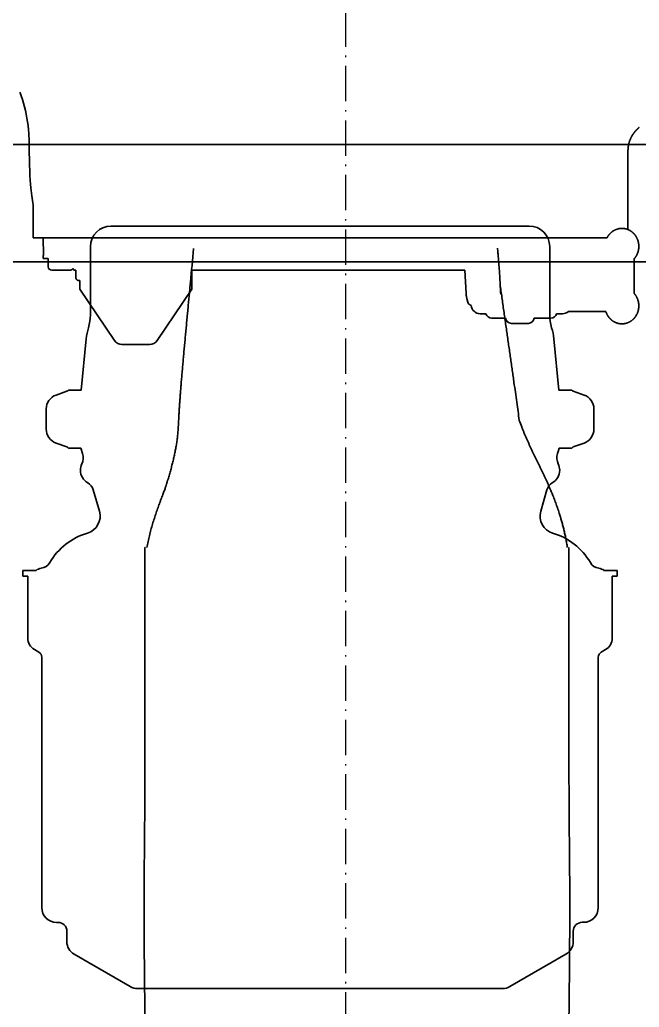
# Model space of a CAD drawing. Header units: millimetres. Extents: x 120 to 10915, y 515 to 8014.
# Drawn here: x 8139.2 to 8349.6, y 2767.9 to 3103.2 of the extents above; entities that cross this region are included whole.
import ezdxf

# ---------------------------------------------------------------- set-up
doc = ezdxf.new("R2010")
doc.units = ezdxf.units.MM
doc.linetypes.add('DASHDOT', pattern=[18.5, 12, -3, 0.5, -3])
doc.layers.get('0').update_dxf_attribs({"lineweight": 13})
doc.layers.add('205_Chassis_top_view', color=7, linetype='Continuous', lineweight=13)

# ---------------------------------------------------------------- blocks, each defined once
blk = doc.blocks.new('2854281_1')
at = {"layer": '205_Chassis_top_view', "color": 2, "linetype": 'DASHDOT', "lineweight": 25}
blk.add_line((8250, -1333), (8250, 1333), dxfattribs=at)
at = {"layer": '205_Chassis_top_view', "color": 3, "lineweight": 35}
blk.add_line((7749.544992, 890.820839), (8750.455008, 890.820839), dxfattribs=at)
blk.add_lwpolyline([(8637.292969, 851), (7862.707031, 851)], dxfattribs=at)
blk = doc.blocks.new('2906645_1')
at = {"layer": '205_Chassis_top_view', "color": 3, "lineweight": 35}
for p, q in [((8170.213044, 863.1477), (8173.374106, 863.147717)), ((8172.775019, 863.147727), (8170.329741, 863.147703)), ((8176.894621, 863.14776), (8172.775019, 863.147727)), ((8176.894621, 863.14776), (8172.775019, 863.147727)), ((8180.730125, 863.147781), (8173.374106, 863.147724)), ((8230.120399, 863.148177), (8176.894621, 863.14776)), ((8230.120399, 863.148177), (8176.894621, 863.14776)), ((8188.374106, 863.14784), (8180.730125, 863.147781)), ((8188.374125, 863.14783), (8214.217984, 863.148028)), ((8214.212984, 863.14804), (8230.713958, 863.148168)), ((8250.822104, 863.148376), (8230.120409, 863.148216)), ((8250.822104, 863.148376), (8230.120409, 863.148216)), ((8304.598398, 863.148747), (8250.822107, 863.148337)), ((8304.598398, 863.148747), (8250.822107, 863.148337)), ((8250.82484, 863.148323), (8268.208009, 863.148457)), ((8268.208009, 863.148457), (8268.212984, 863.148457)), ((8274.680892, 863.148495), (8294.051882, 863.148647)), ((8301.407882, 863.148714), (8294.051863, 863.148657)), ((8309.051863, 863.148773), (8301.407882, 863.148714)), ((8308.874941, 863.148779), (8304.598398, 863.148747)), ((8308.874941, 863.148779), (8304.598398, 863.148747)), ((8305.531338, 863.148642), (8305.540266, 863.148562)), ((8305.531338, 863.148642), (8305.540266, 863.148562)), ((8312.213028, 863.148797), (8308.874941, 863.148779)), ((8312.211937, 863.148797), (8308.874941, 863.148779)), ((8309.051863, 863.148765), (8309.65095, 863.14877)), ((8309.65094, 863.148809), (8309.685604, 863.148717)), ((8309.65094, 863.148809), (8309.685604, 863.148717)), ((8163.213217, 833.009952), (8163.213038, 856.147646)), ((8319.213217, 833.011157), (8319.213038, 856.148851)), ((8161.807387, 824.861088), (8160.09253, 807.467957)), ((8320.619173, 824.862314), (8322.334309, 807.469103)), ((8155.247453, 807.088658), (8151.544632, 805.777388)), ((8160.09253, 807.467957), (8155.739632, 807.467941)), ((8326.687207, 807.469258), (8322.334288, 807.469302)), ((8327.179384, 807.089984), (8330.882477, 805.778683)), ((8148.213517, 794.190991), (8148.213464, 801.06407)), ((8334.213517, 794.192427), (8334.213464, 801.065506)), ((8155.247599, 788.166512), (8151.544758, 789.477724)), ((8327.17953, 788.16784), (8330.882603, 789.479199)), ((8160.02091, 787.787294), (8155.739785, 787.787236)), ((8160.57324, 785.895996), (8160.02091, 787.787294)), ((8321.853922, 785.897241), (8322.264034, 787.301637)), ((8326.687331, 787.788559), (8322.418923, 787.788429)), ((8162.330247, 775.91574), (8162.344751, 775.915756)), ((8166.282027, 766.347878), (8164.172465, 773.571472)), ((8316.145436, 766.349035), (8318.254886, 773.572662)), ((8316.130683, 766.348983), (8316.145468, 766.348993)), ((8316.13074, 766.348983), (8316.145468, 766.348993)), ((8140.247006, 746.247477), (8140.836371, 746.247481)), ((8140.247006, 746.247477), (8140.363195, 746.247478)), ((8140.247021, 744.24748), (8140.247006, 746.247477)), ((8140.363195, 746.24747), (8140.900546, 746.247474)), ((8140.363195, 746.24747), (8140.900546, 746.247474)), ((8142.451018, 746.247486), (8140.463887, 746.247471)), ((8141.549438, 746.247485), (8140.836371, 746.24748)), ((8140.900546, 746.247483), (8140.930034, 746.247483)), ((8140.930034, 746.247483), (8141.901255, 746.24749)), ((8141.126093, 746.247467), (8141.628304, 746.247471)), ((8141.28702, 746.247477), (8141.91306, 746.247482)), ((8141.549438, 746.247485), (8141.785185, 746.247487)), ((8141.628304, 746.247471), (8142.289581, 746.247477)), ((8141.901255, 746.247493), (8144.218348, 746.247511)), ((8142.289581, 746.247477), (8142.490465, 746.247479)), ((8142.96257, 746.247477), (8144.77094, 746.247491)), ((8144.131869, 746.247512), (8144.367411, 746.247513)), ((8144.131869, 746.247512), (8144.218242, 746.247512)), ((8144.218242, 746.247512), (8144.253705, 746.247513)), ((8144.218242, 746.247512), (8144.253705, 746.247513)), ((8337.656713, 746.249006), (8339.465204, 746.24902)), ((8338.174069, 746.248997), (8337.656738, 746.248993)), ((8337.656759, 746.248982), (8340.526519, 746.249004)), ((8337.656763, 746.248982), (8338.060363, 746.248985)), ((8338.060363, 746.248984), (8338.295905, 746.248986)), ((8338.174069, 746.248985), (8338.209532, 746.248985)), ((8339.465204, 746.249017), (8340.481109, 746.249025)), ((8339.465204, 746.249017), (8340.481109, 746.249025)), ((8339.937309, 746.249018), (8340.138193, 746.24902)), ((8341.963887, 746.249027), (8339.976756, 746.249011)), ((8340.79947, 746.249026), (8340.138193, 746.24902)), ((8340.481109, 746.249025), (8340.514713, 746.249025)), ((8340.481109, 746.249025), (8340.514713, 746.249025)), ((8341.140754, 746.24902), (8340.514713, 746.249015)), ((8341.140754, 746.24902), (8340.514713, 746.249015)), ((8340.642589, 746.24901), (8340.878336, 746.249012)), ((8340.79947, 746.249027), (8341.301681, 746.24903)), ((8340.878336, 746.249012), (8341.591403, 746.249017)), ((8341.140754, 746.249029), (8341.301681, 746.24903)), ((8341.963887, 746.249027), (8341.301896, 746.249021)), ((8342.064579, 746.249027), (8341.527228, 746.249023)), ((8341.591403, 746.249016), (8342.180768, 746.249021)), ((8341.591403, 746.249016), (8342.180768, 746.249021)), ((8342.180784, 744.249038), (8342.180768, 746.249021)), ((8141.963902, 744.247494), (8140.247021, 744.24748)), ((8141.964065, 723.247482), (8141.963902, 744.247494)), ((8340.463902, 744.249025), (8342.180784, 744.249038)), ((8340.464065, 723.249015), (8340.463902, 744.249025)), ((8145.713899, 718.484489), (8144.213889, 719.350504)), ((8336.714304, 718.485963), (8338.2143, 719.352002)), ((8146.714771, 631.747519), (8146.714115, 716.752328)), ((8335.714771, 631.748978), (8335.714115, 716.753788)), ((8152.21514, 626.747533), (8151.714577, 626.747529)), ((8152.223006, 626.747562), (8152.215155, 626.747561)), ((8155.21486, 620.21724), (8155.214833, 623.747585)), ((8327.21486, 620.218568), (8327.214833, 623.748913)), ((8330.214477, 626.748908), (8330.715041, 626.748912)), ((8176.714842, 604.917703), (8157.714717, 615.887234)), ((8305.715115, 604.918699), (8324.71507, 615.888524)), ((8240.024745, 604.248259), (8179.214816, 604.247767)), ((8240.024745, 604.248259), (8179.214829, 604.247767)), ((8240.466284, 604.248259), (8234.3511, 604.248212)), ((8240.849966, 604.248253), (8240.02326, 604.248246)), ((8240.024745, 604.248259), (8303.21514, 604.248724)), ((8240.024745, 604.248259), (8303.215147, 604.248724)), ((8246.3511, 604.248305), (8240.235915, 604.248257))]:
    blk.add_line(p, q, dxfattribs=at)
for centre, radius, start, end in [((8170.213114, 856.147614), 7.000096, 90.000828, 179.999739), ((8312.212963, 856.148711), 7.000096, 0.001146, 90.000057), ((8148.214187, 833.009863), 14.999058, 343.042269, 0.000342), ((8334.212247, 833.011299), 14.999058, 180.000543, 196.958616), ((8181.215097, 822.947439), 19.50182, 163.043371, 174.368917), ((8301.211491, 822.948365), 19.50182, 5.631968, 16.957513), ((8153.213305, 801.064138), 4.999904, 109.496658, 180.00078), ((8154.913559, 808.030913), 0.999667, 289.498187, 325.725396), ((8327.51327, 808.032246), 0.999667, 214.275702, 250.502698), ((8329.213632, 801.065497), 4.999904, 0.000111, 70.501148), ((8153.213358, 794.191), 4.999904, 180.000105, 250.504226), ((8329.213685, 794.192359), 4.999904, 289.499736, 0.000773), ((8154.913725, 787.224257), 0.99966, 34.2754, 70.502979), ((8327.513425, 787.225589), 0.99966, 109.497903, 145.725271), ((8155.363468, 785.89866), 5.000018, 16.280316, 22.191595), ((8155.773934, 784.494366), 4.999675, 334.86921, 16.28033), ((8326.653182, 784.495686), 4.999679, 163.720569, 205.131653), ((8327.063625, 785.899986), 5.000022, 157.806594, 163.720582), ((8164.827305, 780.247622), 5.00023, 154.870343, 180.000021), ((8317.599868, 780.248802), 5.000233, 0.000863, 25.130522), ((8164.826905, 780.247593), 4.999821, 179.999683, 240.043054), ((8317.600271, 780.248771), 4.999822, 299.957855, 0.001212), ((8160.333357, 772.451184), 3.998948, 16.268395, 60.038772), ((8322.093925, 772.452452), 3.998922, 119.962044, 163.732644), ((8160.522331, 764.665998), 6.000158, 286.377402, 16.278092), ((8321.905093, 764.667244), 6.000159, 163.722747, 253.623603), ((8168.416665, 737.801804), 21.999989, 106.375541, 149.730331), ((8314.011166, 737.802942), 21.999976, 30.270518, 73.625276), ((8145.962083, 750.906583), 3.998916, 278.095263, 329.7391), ((8336.465541, 750.908056), 3.99892, 210.261861, 261.905693), ((8147.088377, 742.988305), 3.999101, 98.098054, 125.414634), ((8335.339337, 742.989709), 3.999156, 54.586982, 81.90206), ((8146.463926, 723.247456), 4.49984, 179.999663, 239.998463), ((8335.964202, 723.248919), 4.49984, 300.002425, 0.001222), ((8144.714164, 716.752591), 1.999823, 359.992463, 60.001283), ((8337.714064, 716.754082), 1.999823, 119.999595, 180.008422), ((8151.714839, 631.747619), 5.000069, 180.001153, 269.997005), ((8330.714701, 631.749002), 5.000069, 270.003883, 359.999733), ((8152.215165, 623.748113), 2.999449, 359.989909, 90.000464), ((8330.214499, 623.749487), 2.999449, 90.000422, 180.010976), ((8160.214702, 620.21721), 4.999823, 179.999663, 239.999149), ((8322.215017, 620.218461), 4.999823, 300.001739, 0.001222), ((8179.214939, 609.247684), 4.999917, 239.998283, 269.998739), ((8303.214947, 609.248641), 4.999916, 270.002146, 300.002606)]:
    blk.add_arc(centre, radius, start, end, dxfattribs=at)
blk = doc.blocks.new('2906661')
at = {"layer": '205_Chassis_top_view', "color": 3, "lineweight": 35}
for p, q in [((8142.08, 896.87), (8142.04, 897.24)), ((8345.8, 888.81), (8345.8, 888.37)), ((8345.8, 861.94), (8345.8, 888.37)), ((8143.34, 873.45), (8143.11, 875.18)), ((8143.34, 873.45), (8143.67, 870.99)), ((8143.67, 870.99), (8143.76, 870.3)), ((8143.79, 867.74), (8143.79, 869.85)), ((8143.79, 859.15), (8143.79, 867.74)), ((8143.79, 859.15), (8338.69, 859.15)), ((8147.25, 853.35), (8147.15, 859.15)), ((8336.31, 859.15), (8336.13, 859.15)), ((8147.45, 853.15), (8147.21, 853.15)), ((8148.22, 852.15), (8147.21, 852.15)), ((8147.25, 853.35), (8147.33, 853.35)), ((8147.45, 853.15), (8147.33, 853.35)), ((8148.22, 852.15), (8148.9, 852.15)), ((8148.9, 849.35), (8148.9, 852.15)), ((8347.88, 852.02), (8347.88, 846.15)), ((8157.63, 848.15), (8157.23, 848.73)), ((8154.82, 848.15), (8150.1, 848.15)), ((8154.85, 848.15), (8154.82, 848.15)), ((8156.2, 848.15), (8154.85, 848.15)), ((8157.63, 848.15), (8158.29, 848.15)), ((8158.29, 845.65), (8158.29, 848.15)), ((8290.4, 848.15), (8197.65, 848.15)), ((8197.65, 841.71), (8197.65, 848.15)), ((8219.97, 848.15), (8220.1, 848.15)), ((8290.82, 840.24), (8290.4, 848.15)), ((8347.88, 840.28), (8347.88, 846.15)), ((8159.26, 844.65), (8159.65, 844.65)), ((8159.65, 841.71), (8159.65, 844.65)), ((8171.41, 824.27), (8159.65, 841.71)), ((8185.88, 824.27), (8197.65, 841.71)), ((8291.41, 837.26), (8291.2, 838.05)), ((8297.56, 833.4), (8295.55, 833.4)), ((8299.49, 831.9), (8299.64, 831.9)), ((8302.57, 831.9), (8299.64, 831.9)), ((8304.22, 831.9), (8302.57, 831.9)), ((8319.62, 831.9), (8313.96, 831.9)), ((8323.57, 833.4), (8321.56, 833.4)), ((8325.55, 834.15), (8327.11, 834.15)), ((8327.11, 834.15), (8329.49, 834.15)), ((8329.49, 834.15), (8338.28, 834.15)), ((8306.21, 830.1), (8306.49, 830.1)), ((8307.43, 830.1), (8306.49, 830.1)), ((8310.9, 830.1), (8307.43, 830.1)), ((8311.97, 830.1), (8310.9, 830.1)), ((8173.89, 822.95), (8181.3, 822.95)), ((8183.4, 822.95), (8181.3, 822.95))]:
    blk.add_line(p, q, dxfattribs=at)
for centre, radius, start, end in [((8101.3, 893.94), 40.67, 19.2797, 21.1864), ((8094.65, 891.59), 47.72, 6.7976, 19.3052), ((8091.65, 891.09), 50.76, 0.6278, 6.5335), ((8780.49, 898.64), 638.13, 180.62808, 180.96032), ((8140.37, 869.85), 3.42, 0.0024, 7.6176), ((8149.15, 852.65), 2, 165.5229, 180.0004), ((8149.15, 852.65), 2, 180.0004, 194.478), ((8150.1, 849.35), 1.2, 180.0004, 270.0004), ((8156.2, 849.35), 1.2, 270.0004, 328.879), ((8292.86, 837.65), 1.5, 195.0004, 215.2808), ((8292.86, 837.65), 1.5, 195.0459, 215.2658), ((8292.86, 837.65), 1.5, 215.2716, 258.2892), ((8295.55, 836.4), 3, 184.1824, 270.0004), ((8299.49, 833.9), 2, 194.478, 270.0004), ((8306.21, 832.1), 2, 185.7396, 270.0004), ((8311.97, 832.1), 2, 270.0004, 354.2613), ((8319.62, 833.9), 2, 270.0004, 345.5229), ((8323.57, 836.4), 3, 270.0004, 311.4105), ((8173.89, 825.95), 3, 214.0004, 270.0004), ((8183.4, 825.95), 3, 270.0004, 326.0004)]:
    blk.add_arc(centre, radius, start, end, dxfattribs=at)
blk.add_ellipse((8143.56, 893.55), major_axis=(0, -20), ratio=0.057577, start_param=4.996183, end_param=5.876698, dxfattribs=at)
for points, degree, knots in [([(8349.63, 896.66), (8349.55, 896.6), (8349.48, 896.53), (8349.4, 896.46), (8349.24, 896.32), (8349.06, 896.16), (8348.97, 896.07), (8348.78, 895.88), (8348.57, 895.66), (8348.46, 895.54), (8348.23, 895.28), (8348, 895), (8347.89, 894.86), (8347.66, 894.55), (8347.44, 894.22), (8347.33, 894.05), (8347.12, 893.71), (8346.93, 893.35), (8346.84, 893.17), (8346.57, 892.62), (8346.35, 892.04), (8346.22, 891.65), (8346.01, 890.86), (8345.87, 890.05), (8345.83, 889.63), (8345.8, 889.22), (8345.8, 888.81)], 5, [0, 0, 0, 0, 0, 0, 1.403715, 1.403715, 1.403715, 2.865228, 2.865228, 2.865228, 4.375071, 4.375071, 4.375071, 5.983263, 5.983263, 5.983263, 7.640936, 7.640936, 7.640936, 9.314475, 9.314475, 9.314475, 12.6697, 12.6697, 12.6697, 16.109883, 16.109883, 16.109883, 16.109883, 16.109883, 16.109883]), ([(8343.74, 862.35), (8343.7, 862.35), (8343.63, 862.35), (8343.53, 862.35), (8343.42, 862.34), (8343.32, 862.33), (8343.21, 862.32), (8343.11, 862.31), (8343, 862.3), (8342.9, 862.28), (8342.8, 862.27), (8342.69, 862.25), (8342.59, 862.23), (8342.46, 862.2), (8342.31, 862.16), (8342.16, 862.12), (8342.03, 862.07), (8341.92, 862.03), (8341.8, 861.99), (8341.7, 861.95), (8341.6, 861.91), (8341.5, 861.87), (8341.41, 861.82), (8341.31, 861.78), (8341.22, 861.73), (8341.13, 861.68), (8341.04, 861.63), (8340.94, 861.58), (8340.84, 861.52), (8340.74, 861.45), (8340.64, 861.39), (8340.52, 861.31), (8340.4, 861.21), (8340.28, 861.12), (8340.19, 861.05), (8340.11, 860.98), (8340.04, 860.92), (8339.96, 860.85), (8339.89, 860.78), (8339.81, 860.71), (8339.74, 860.63), (8339.67, 860.56), (8339.6, 860.48), (8339.54, 860.41), (8339.47, 860.33), (8339.41, 860.25), (8339.34, 860.18), (8339.28, 860.1), (8339.22, 860.01), (8339.16, 859.93), (8339.1, 859.84), (8339.04, 859.75), (8338.97, 859.65), (8338.9, 859.53), (8338.82, 859.4), (8338.75, 859.27), (8338.71, 859.19), (8338.69, 859.15), (8338.69, 859.15)], 3, [0, 0, 0, 0, 0.105375, 0.21075, 0.316126, 0.421496, 0.526596, 0.631698, 0.736801, 0.841907, 0.947146, 1.052382, 1.157619, 1.263609, 1.445724, 1.617839, 1.738493, 1.859166, 1.980165, 2.098954, 2.202619, 2.306306, 2.410127, 2.513954, 2.617942, 2.721937, 2.826117, 2.931042, 3.052998, 3.1732, 3.293662, 3.417241, 3.596887, 3.752879, 3.854663, 3.956494, 4.05848, 4.160485, 4.262658, 4.364852, 4.467274, 4.569237, 4.670135, 4.771089, 4.872198, 4.973332, 5.074614, 5.175924, 5.277387, 5.380028, 5.490586, 5.600051, 5.709685, 5.831739, 6.03089, 6.180353, 6.279927, 6.295043, 6.295043, 6.295043, 6.295043]), ([(8349.48, 856.25), (8349.48, 856.28), (8349.48, 856.35), (8349.48, 856.45), (8349.47, 856.54), (8349.47, 856.64), (8349.46, 856.74), (8349.45, 856.84), (8349.44, 856.94), (8349.43, 857.03), (8349.42, 857.13), (8349.4, 857.23), (8349.39, 857.33), (8349.37, 857.42), (8349.35, 857.52), (8349.33, 857.62), (8349.31, 857.71), (8349.29, 857.81), (8349.26, 857.9), (8349.24, 858), (8349.21, 858.09), (8349.18, 858.19), (8349.15, 858.28), (8349.12, 858.37), (8349.09, 858.47), (8349.05, 858.56), (8349.02, 858.65), (8348.98, 858.74), (8348.94, 858.83), (8348.9, 858.93), (8348.86, 859.02), (8348.81, 859.1), (8348.77, 859.19), (8348.71, 859.3), (8348.63, 859.44), (8348.55, 859.57), (8348.48, 859.69), (8348.42, 859.78), (8348.36, 859.87), (8348.3, 859.95), (8348.24, 860.04), (8348.18, 860.12), (8348.12, 860.2), (8348.05, 860.28), (8347.99, 860.35), (8347.92, 860.43), (8347.86, 860.5), (8347.79, 860.58), (8347.72, 860.65), (8347.65, 860.72), (8347.57, 860.79), (8347.5, 860.86), (8347.42, 860.93), (8347.35, 861), (8347.27, 861.06), (8347.17, 861.14), (8347.06, 861.23), (8346.93, 861.32), (8346.82, 861.4), (8346.72, 861.46), (8346.62, 861.53), (8346.52, 861.59), (8346.43, 861.64), (8346.34, 861.69), (8346.24, 861.74), (8346.15, 861.79), (8346.06, 861.83), (8345.97, 861.87), (8345.87, 861.91), (8345.77, 861.96), (8345.66, 862), (8345.55, 862.04), (8345.44, 862.08), (8345.31, 862.12), (8345.15, 862.16), (8345.01, 862.2), (8344.88, 862.23), (8344.78, 862.25), (8344.68, 862.27), (8344.57, 862.28), (8344.47, 862.3), (8344.37, 862.31), (8344.26, 862.32), (8344.16, 862.33), (8344.05, 862.34), (8343.95, 862.35), (8343.84, 862.35), (8343.77, 862.35), (8343.74, 862.35)], 3, [0, 0, 0, 0, 0.098244, 0.196487, 0.294723, 0.392957, 0.491176, 0.589392, 0.687585, 0.785774, 0.884227, 0.982674, 1.081082, 1.179485, 1.277842, 1.376192, 1.474489, 1.572778, 1.671592, 1.770398, 1.869135, 1.967864, 2.066514, 2.165156, 2.263718, 2.362269, 2.461603, 2.560928, 2.660157, 2.759376, 2.858486, 2.957585, 3.056576, 3.155556, 3.337178, 3.518562, 3.627519, 3.736462, 3.845213, 3.953952, 4.05479, 4.155617, 4.256275, 4.356923, 4.457408, 4.557884, 4.658192, 4.758491, 4.860221, 4.961942, 5.063485, 5.16502, 5.266377, 5.367726, 5.468914, 5.570094, 5.740679, 5.911026, 6.030737, 6.150439, 6.269882, 6.389317, 6.492852, 6.596382, 6.699729, 6.803071, 6.906254, 7.009433, 7.112479, 7.215522, 7.335615, 7.455704, 7.575637, 7.695566, 7.871749, 8.047927, 8.152523, 8.257118, 8.361712, 8.466304, 8.570766, 8.675228, 8.779688, 8.884148, 8.988881, 9.093613, 9.198346, 9.303078, 9.303078, 9.303078, 9.303078]), ([(8349.48, 856.25), (8349.48, 856.22), (8349.48, 856.15), (8349.48, 856.05), (8349.47, 855.95), (8349.47, 855.85), (8349.46, 855.75), (8349.45, 855.65), (8349.44, 855.55), (8349.43, 855.45), (8349.42, 855.35), (8349.4, 855.26), (8349.39, 855.16), (8349.37, 855.06), (8349.35, 854.96), (8349.33, 854.86), (8349.31, 854.77), (8349.28, 854.67), (8349.26, 854.57), (8349.23, 854.47), (8349.2, 854.38), (8349.17, 854.28), (8349.14, 854.19), (8349.11, 854.09), (8349.08, 854), (8349.04, 853.91), (8349, 853.81), (8348.96, 853.72), (8348.92, 853.63), (8348.88, 853.54), (8348.84, 853.44), (8348.79, 853.35), (8348.74, 853.26), (8348.67, 853.13), (8348.6, 852.99), (8348.52, 852.86), (8348.45, 852.76), (8348.39, 852.67), (8348.33, 852.58), (8348.27, 852.5), (8348.21, 852.41), (8348.14, 852.33), (8348.08, 852.25), (8348.01, 852.17), (8347.95, 852.1), (8347.9, 852.05), (8347.88, 852.02)], 3, [0, 0, 0, 0, 0.099711, 0.199421, 0.299123, 0.398823, 0.498509, 0.598189, 0.697848, 0.797511, 0.897458, 0.997368, 1.097247, 1.197109, 1.296935, 1.39674, 1.496504, 1.596313, 1.696677, 1.796936, 1.897151, 1.997325, 2.097452, 2.197535, 2.297566, 2.397753, 2.498691, 2.599454, 2.700172, 2.800815, 2.901414, 3.001933, 3.102398, 3.231605, 3.435474, 3.573871, 3.684478, 3.794914, 3.906368, 4.011169, 4.113534, 4.215736, 4.31792, 4.419942, 4.521951, 4.623788, 4.623788, 4.623788, 4.623788]), ([(8159.26, 844.65), (8159.24, 844.65), (8159.18, 844.65), (8159.1, 844.66), (8159.02, 844.68), (8158.95, 844.7), (8158.88, 844.73), (8158.83, 844.75), (8158.77, 844.78), (8158.72, 844.82), (8158.66, 844.86), (8158.61, 844.9), (8158.56, 844.95), (8158.52, 845), (8158.48, 845.05), (8158.44, 845.1), (8158.41, 845.16), (8158.39, 845.21), (8158.37, 845.25), (8158.35, 845.3), (8158.33, 845.36), (8158.31, 845.42), (8158.3, 845.48), (8158.3, 845.54), (8158.29, 845.59), (8158.29, 845.63), (8158.29, 845.65)], 3, [0, 0, 0, 0, 0.082115, 0.161726, 0.24326, 0.326408, 0.399356, 0.450718, 0.502404, 0.582047, 0.661996, 0.691922, 0.78427, 0.875627, 0.900265, 0.976304, 1.050256, 1.099452, 1.147961, 1.194773, 1.25933, 1.322583, 1.38227, 1.440707, 1.496132, 1.550285, 1.550285, 1.550285, 1.550285]), ([(8291.2, 838.05), (8291.11, 838.39), (8291.03, 838.72), (8290.96, 839.04), (8290.89, 839.48), (8290.84, 839.89), (8290.83, 840.01), (8290.82, 840.13), (8290.82, 840.24)], 5, [0, 0, 0, 0, 0, 0, 9.661946, 9.661946, 9.661946, 13.770897, 13.770897, 13.770897, 13.770897, 13.770897, 13.770897]), ([(8347.88, 840.28), (8347.9, 840.25), (8347.95, 840.2), (8348.01, 840.12), (8348.08, 840.05), (8348.14, 839.97), (8348.21, 839.89), (8348.27, 839.8), (8348.33, 839.72), (8348.39, 839.63), (8348.45, 839.53), (8348.52, 839.43), (8348.6, 839.31), (8348.67, 839.17), (8348.74, 839.04), (8348.79, 838.94), (8348.84, 838.85), (8348.88, 838.76), (8348.92, 838.67), (8348.96, 838.58), (8349, 838.49), (8349.04, 838.39), (8349.08, 838.3), (8349.11, 838.2), (8349.14, 838.11), (8349.17, 838.02), (8349.2, 837.92), (8349.23, 837.82), (8349.26, 837.73), (8349.28, 837.63), (8349.31, 837.53), (8349.33, 837.44), (8349.35, 837.34), (8349.37, 837.24), (8349.39, 837.14), (8349.4, 837.04), (8349.42, 836.94), (8349.43, 836.84), (8349.44, 836.75), (8349.45, 836.65), (8349.46, 836.55), (8349.47, 836.45), (8349.47, 836.35), (8349.48, 836.25), (8349.48, 836.15), (8349.48, 836.08), (8349.48, 836.05)], 3, [0, 0, 0, 0, 0.101854, 0.203846, 0.305884, 0.40805, 0.51027, 0.612619, 0.717433, 0.828866, 0.939322, 1.049909, 1.188316, 1.39218, 1.521406, 1.621853, 1.722383, 1.82297, 1.923624, 2.024332, 2.125104, 2.226027, 2.326232, 2.426252, 2.526342, 2.626461, 2.726642, 2.82685, 2.927115, 3.02747, 3.127288, 3.227047, 3.326856, 3.426679, 3.526544, 3.62642, 3.726332, 3.826277, 3.925941, 4.025599, 4.12528, 4.224965, 4.324665, 4.424368, 4.524078, 4.623789, 4.623789, 4.623789, 4.623789]), ([(8343.74, 829.95), (8343.77, 829.95), (8343.84, 829.95), (8343.95, 829.95), (8344.05, 829.96), (8344.16, 829.96), (8344.26, 829.97), (8344.37, 829.99), (8344.47, 830), (8344.57, 830.01), (8344.68, 830.03), (8344.78, 830.05), (8344.88, 830.07), (8345.01, 830.1), (8345.15, 830.14), (8345.31, 830.18), (8345.44, 830.22), (8345.55, 830.26), (8345.66, 830.3), (8345.77, 830.34), (8345.87, 830.38), (8345.97, 830.42), (8346.06, 830.47), (8346.15, 830.51), (8346.24, 830.56), (8346.34, 830.61), (8346.43, 830.66), (8346.52, 830.71), (8346.62, 830.77), (8346.72, 830.83), (8346.82, 830.9), (8346.93, 830.98), (8347.06, 831.07), (8347.17, 831.16), (8347.27, 831.24), (8347.35, 831.3), (8347.42, 831.37), (8347.5, 831.44), (8347.57, 831.51), (8347.65, 831.58), (8347.72, 831.65), (8347.79, 831.72), (8347.86, 831.79), (8347.92, 831.87), (8347.99, 831.95), (8348.05, 832.02), (8348.12, 832.1), (8348.18, 832.18), (8348.24, 832.26), (8348.3, 832.34), (8348.36, 832.43), (8348.42, 832.52), (8348.48, 832.61), (8348.55, 832.72), (8348.63, 832.86), (8348.71, 832.99), (8348.77, 833.11), (8348.81, 833.19), (8348.86, 833.28), (8348.9, 833.37), (8348.94, 833.46), (8348.98, 833.55), (8349.02, 833.65), (8349.05, 833.74), (8349.09, 833.83), (8349.12, 833.92), (8349.15, 834.02), (8349.18, 834.11), (8349.21, 834.21), (8349.24, 834.3), (8349.26, 834.4), (8349.29, 834.49), (8349.31, 834.59), (8349.33, 834.68), (8349.35, 834.78), (8349.37, 834.88), (8349.39, 834.97), (8349.4, 835.07), (8349.42, 835.17), (8349.43, 835.27), (8349.44, 835.36), (8349.45, 835.46), (8349.46, 835.56), (8349.47, 835.66), (8349.47, 835.75), (8349.48, 835.85), (8349.48, 835.95), (8349.48, 836.02), (8349.48, 836.05)], 3, [0, 0, 0, 0, 0.104732, 0.209464, 0.314196, 0.418928, 0.523388, 0.627849, 0.73231, 0.836773, 0.941365, 1.045958, 1.150553, 1.25515, 1.431332, 1.60752, 1.727447, 1.847377, 1.967464, 2.087555, 2.190597, 2.293644, 2.396823, 2.500006, 2.603348, 2.706694, 2.810224, 2.91376, 3.033197, 3.152642, 3.272347, 3.39206, 3.562403, 3.732983, 3.834162, 3.93535, 4.0367, 4.138057, 4.239591, 4.341134, 4.442855, 4.544586, 4.644885, 4.745193, 4.845668, 4.946154, 5.046802, 5.14746, 5.248287, 5.349125, 5.457866, 5.566619, 5.675565, 5.784524, 5.965903, 6.147521, 6.2465, 6.345491, 6.444591, 6.543701, 6.64292, 6.742149, 6.841474, 6.940808, 7.039359, 7.137921, 7.236563, 7.335213, 7.433942, 7.532679, 7.631485, 7.730299, 7.828588, 7.926885, 8.025235, 8.123592, 8.221995, 8.320403, 8.41885, 8.517303, 8.615492, 8.713685, 8.811901, 8.91012, 9.008354, 9.10659, 9.204833, 9.303077, 9.303077, 9.303077, 9.303077]), ([(8338.28, 834.15), (8338.29, 834.12), (8338.31, 834.05), (8338.34, 833.96), (8338.38, 833.87), (8338.41, 833.77), (8338.45, 833.68), (8338.49, 833.59), (8338.52, 833.5), (8338.56, 833.4), (8338.61, 833.31), (8338.65, 833.22), (8338.69, 833.14), (8338.75, 833.03), (8338.82, 832.9), (8338.9, 832.77), (8338.97, 832.64), (8339.04, 832.55), (8339.1, 832.46), (8339.16, 832.37), (8339.22, 832.28), (8339.28, 832.2), (8339.34, 832.12), (8339.41, 832.04), (8339.47, 831.97), (8339.54, 831.89), (8339.6, 831.81), (8339.67, 831.74), (8339.74, 831.67), (8339.82, 831.59), (8339.89, 831.52), (8339.96, 831.45), (8340.04, 831.38), (8340.11, 831.32), (8340.19, 831.25), (8340.28, 831.17), (8340.4, 831.08), (8340.52, 830.99), (8340.64, 830.91), (8340.74, 830.84), (8340.84, 830.78), (8340.94, 830.72), (8341.04, 830.66), (8341.13, 830.61), (8341.22, 830.57), (8341.31, 830.52), (8341.41, 830.47), (8341.5, 830.43), (8341.6, 830.39), (8341.7, 830.35), (8341.8, 830.3), (8341.92, 830.26), (8342.03, 830.22), (8342.16, 830.18), (8342.31, 830.14), (8342.46, 830.1), (8342.59, 830.07), (8342.69, 830.05), (8342.8, 830.03), (8342.9, 830.01), (8343, 830), (8343.11, 829.99), (8343.21, 829.97), (8343.32, 829.97), (8343.42, 829.96), (8343.53, 829.95), (8343.63, 829.95), (8343.7, 829.95), (8343.74, 829.95)], 3, [0.00044, 0.00044, 0.00044, 0.00044, 0.099276, 0.198539, 0.297727, 0.396889, 0.496465, 0.596486, 0.696346, 0.796195, 0.895936, 0.995664, 1.095285, 1.194877, 1.344327, 1.54349, 1.665535, 1.775183, 1.884626, 1.995196, 2.097825, 2.199302, 2.300597, 2.401893, 2.503014, 2.604136, 2.705076, 2.805995, 2.907936, 3.010374, 3.112554, 3.214741, 3.316733, 3.418729, 3.52055, 3.622353, 3.778332, 3.957992, 4.081559, 4.202034, 4.322217, 4.44418, 4.549096, 4.653287, 4.757271, 4.861267, 4.965086, 5.068913, 5.172595, 5.276271, 5.395051, 5.516058, 5.636728, 5.757393, 5.929494, 6.11161, 6.217595, 6.322832, 6.428068, 6.53331, 6.638412, 6.743516, 6.848618, 6.953719, 7.059088, 7.164464, 7.26984, 7.375215, 7.375215, 7.375215, 7.375215])]:
    blk.add_open_spline(points, degree=degree, knots=knots, dxfattribs=at)
blk = doc.blocks.new('2908045_1')
at = {"layer": '205_Chassis_top_view', "color": 3, "lineweight": 35}
for p, q in [((8308.89, 797.17), (8308.88, 797.2)), ((8181.93, 754), (8181.74, 754)), ((8181.74, 690), (8181.74, 754)), ((8323.38, 754), (8323.35, 754)), ((8325.74, 690), (8325.74, 754))]:
    blk.add_line(p, q, dxfattribs=at)
blk.add_lwpolyline([(8198.28, 855.55, 0.000389), (8197.19, 844.03)], format="xyb", dxfattribs=at)
blk.add_arc((8389.79, 825.95), 85.87, 199.5824, 201.1299, dxfattribs=at)
for points, knots in [([(8302.57, 840), (8302.55, 840.28), (8302.52, 840.85), (8302.48, 841.69), (8302.44, 842.54), (8302.39, 843.38), (8302.34, 844.23), (8302.3, 845.08), (8302.25, 845.92), (8302.19, 846.77), (8302.14, 847.62), (8302.08, 848.46), (8302.02, 849.31), (8301.96, 850.16), (8301.89, 851), (8301.82, 851.85), (8301.75, 852.7), (8301.68, 853.55), (8301.6, 854.4), (8301.53, 855.08), (8301.49, 855.47), (8301.48, 855.59)], [0, 0, 0, 0, 0.846459, 1.692703, 2.539835, 3.386875, 4.234725, 5.082605, 5.931233, 6.780009, 7.628106, 8.476463, 9.325543, 10.174986, 11.025177, 11.875817, 12.72719, 13.579082, 14.431557, 15.284597, 15.628418, 15.628418, 15.628418, 15.628418]), ([(8193.06, 795), (8193.1, 795.65), (8193.17, 796.98), (8193.27, 798.73), (8193.36, 800.26), (8193.44, 801.56), (8193.53, 802.89), (8193.63, 804.24), (8193.73, 805.62), (8193.83, 807.02), (8193.94, 808.42), (8194.07, 810.03), (8194.22, 811.85), (8194.4, 813.88), (8194.58, 815.95), (8194.76, 818.03), (8194.95, 820.15), (8195.15, 822.27), (8195.35, 824.42), (8195.55, 826.58), (8195.75, 828.76), (8195.96, 830.97), (8196.17, 833.18), (8196.37, 835.37), (8196.58, 837.55), (8196.78, 839.71), (8196.99, 841.87), (8197.12, 843.31), (8197.19, 844.03)], [0, 0, 0, 0, 1.966554, 3.990712, 5.260563, 6.561452, 7.893302, 9.253752, 10.637797, 12.037721, 13.447174, 14.866964, 16.881284, 18.922373, 20.991926, 23.089525, 25.212002, 27.353258, 29.504581, 31.664261, 33.869179, 36.083177, 38.305401, 40.535542, 42.70012, 44.869142, 47.040748, 49.211649, 49.211649, 49.211649, 49.211649]), ([(8308.88, 797.2), (8308.74, 798.2), (8308.45, 800.26), (8308, 803.44), (8307.55, 806.71), (8307.14, 809.6), (8306.79, 812.07), (8306.5, 814.15), (8306.2, 816.27), (8305.89, 818.41), (8305.58, 820.58), (8305.27, 822.76), (8304.96, 824.95), (8304.64, 827.16), (8304.33, 829.38), (8304.01, 831.6), (8303.69, 833.84), (8303.37, 836.08), (8303.06, 838.33), (8302.74, 840.58), (8302.53, 842.09), (8302.42, 842.84)], [0, 0, 0, 0, 3.027819, 6.243335, 9.629758, 12.928208, 15.004084, 17.109545, 19.245324, 21.410452, 23.600708, 25.808922, 28.026448, 30.252572, 32.492424, 34.740463, 36.997419, 39.26288, 41.534889, 43.81201, 46.090659, 46.090659, 46.090659, 46.090659]), ([(8189.21, 775.96), (8189.38, 776.49), (8189.7, 777.55), (8190.16, 779.14), (8190.6, 780.72), (8191.02, 782.29), (8191.4, 783.83), (8191.75, 785.36), (8192.06, 786.9), (8192.35, 788.46), (8192.59, 790.05), (8192.8, 791.67), (8192.96, 793.33), (8193.04, 794.44), (8193.06, 795)], [0, 0, 0, 0, 1.669869, 3.319665, 4.963373, 6.596935, 8.174583, 9.741845, 11.306537, 12.88582, 14.492118, 16.129602, 17.794963, 19.477894, 19.477894, 19.477894, 19.477894]), ([(8322.57, 765.28), (8322.39, 765.86), (8322.02, 767), (8321.43, 768.71), (8320.8, 770.39), (8320.23, 771.84), (8319.72, 773.07), (8319.29, 774.07), (8318.86, 775.06), (8318.43, 776.03), (8317.99, 776.98), (8317.55, 777.93), (8317.1, 778.88), (8316.65, 779.82), (8316.19, 780.76), (8315.74, 781.69), (8315.29, 782.62), (8314.83, 783.55), (8314.38, 784.47), (8313.94, 785.39), (8313.5, 786.31), (8313.06, 787.24), (8312.62, 788.18), (8312.18, 789.13), (8311.74, 790.1), (8311.31, 791.07), (8310.89, 792.05), (8310.48, 793.03), (8310.08, 794.01), (8309.82, 794.67), (8309.69, 795)], [0, 0, 0, 0, 1.815049, 3.612004, 5.40155, 7.20888, 8.303021, 9.390636, 10.467223, 11.530508, 12.581273, 13.624743, 14.668314, 15.71424, 16.755089, 17.794229, 18.829969, 19.861357, 20.887776, 21.909541, 22.928114, 23.94754, 24.992538, 26.043848, 27.101142, 28.164044, 29.230479, 30.296596, 31.361683, 32.418663, 32.418663, 32.418663, 32.418663]), ([(8182.42, 754), (8182.54, 754.68), (8182.8, 756.02), (8183.25, 758.02), (8183.76, 760), (8184.32, 761.96), (8184.92, 763.9), (8185.55, 765.79), (8186.18, 767.58), (8186.72, 769.08), (8187.16, 770.26), (8187.5, 771.16), (8187.8, 771.95), (8188.07, 772.69), (8188.32, 773.36), (8188.54, 773.96), (8188.72, 774.47), (8188.86, 774.88), (8188.98, 775.23), (8189.07, 775.51), (8189.15, 775.75), (8189.19, 775.89), (8189.21, 775.96)], [0, 0, 0, 0, 2.064207, 4.111707, 6.148554, 8.182186, 10.231903, 12.241389, 14.161998, 15.932174, 17.002246, 17.95864, 18.796921, 19.55551, 20.312494, 20.958696, 21.466463, 21.915344, 22.276101, 22.58, 22.801011, 23.020476, 23.020476, 23.020476, 23.020476]), ([(8322.57, 765.29), (8322.7, 764.87), (8322.96, 764.03), (8323.33, 762.73), (8323.7, 761.38), (8324.05, 759.99), (8324.38, 758.55), (8324.69, 757.08), (8324.98, 755.55), (8325.14, 754.52), (8325.22, 754)], [0, 0, 0, 0, 1.298522, 2.654165, 4.051793, 5.487236, 6.958882, 8.472805, 10.021709, 11.604456, 11.604456, 11.604456, 11.604456]), ([(8181.5, 644), (8181.5, 644.64), (8181.51, 645.93), (8181.53, 647.85), (8181.55, 649.77), (8181.57, 651.68), (8181.58, 653.6), (8181.6, 655.51), (8181.62, 657.42), (8181.63, 659.33), (8181.65, 661.24), (8181.66, 663.15), (8181.67, 665.06), (8181.68, 666.98), (8181.69, 668.9), (8181.7, 670.82), (8181.71, 672.74), (8181.72, 674.66), (8181.72, 676.58), (8181.73, 678.49), (8181.73, 680.41), (8181.73, 682.32), (8181.74, 684.24), (8181.74, 686.16), (8181.74, 688.08), (8181.74, 689.36), (8181.74, 690)], [0, 0, 0, 0, 1.926471, 3.848899, 5.768168, 7.684568, 9.59746, 11.510456, 13.420888, 15.331384, 17.240928, 19.150505, 21.063812, 22.977132, 24.894837, 26.815683, 28.739679, 30.666405, 32.577481, 34.490692, 36.405928, 38.322839, 40.241119, 42.160424, 44.080449, 46.000862, 46.000862, 46.000862, 46.000862]), ([(8325.98, 644), (8325.98, 644.64), (8325.97, 645.93), (8325.95, 647.85), (8325.93, 649.77), (8325.91, 651.68), (8325.9, 653.6), (8325.88, 655.51), (8325.86, 657.42), (8325.85, 659.33), (8325.83, 661.24), (8325.82, 663.15), (8325.81, 665.06), (8325.8, 666.98), (8325.79, 668.9), (8325.78, 670.82), (8325.77, 672.74), (8325.76, 674.66), (8325.76, 676.58), (8325.75, 678.49), (8325.75, 680.41), (8325.75, 682.32), (8325.74, 684.24), (8325.74, 686.16), (8325.74, 688.08), (8325.74, 689.36), (8325.74, 690)], [0, 0, 0, 0, 1.926471, 3.848899, 5.768168, 7.684568, 9.59746, 11.510456, 13.420888, 15.331384, 17.240928, 19.150505, 21.063812, 22.977132, 24.894837, 26.815683, 28.739679, 30.666405, 32.577481, 34.490692, 36.405928, 38.322839, 40.241119, 42.160424, 44.080449, 46.000862, 46.000862, 46.000862, 46.000862]), ([(8181.5, 644), (8181.49, 642.66), (8181.47, 639.97), (8181.46, 635.94), (8181.45, 631.9), (8181.46, 627.86), (8181.47, 623.81), (8181.5, 619.76), (8181.52, 615.71), (8181.56, 611.63), (8181.6, 607.52), (8181.64, 603.38), (8181.68, 599.23), (8181.72, 595.03), (8181.77, 590.79), (8181.81, 586.67), (8181.85, 583), (8181.86, 580.74), (8181.87, 579.75)], [0, 0, 0, 0, 4.024268, 8.059415, 12.100389, 16.144675, 20.190071, 24.236322, 28.282738, 32.339123, 36.488769, 40.625138, 44.76184, 48.930607, 53.225436, 57.474747, 61.28255, 64.249524, 64.249524, 64.249524, 64.249524]), ([(8325.98, 644), (8325.99, 642.67), (8326.01, 640), (8326.02, 636), (8326.03, 631.99), (8326.02, 627.98), (8326.01, 623.97), (8325.98, 619.96), (8325.96, 615.94), (8325.92, 611.89), (8325.89, 607.81), (8325.85, 603.7), (8325.8, 599.59), (8325.76, 595.43), (8325.72, 591.23), (8325.67, 587.09), (8325.64, 583.41), (8325.62, 581.14), (8325.61, 580.18)], [0, 0, 0, 0, 3.99242, 7.995547, 12.004448, 16.016683, 20.030017, 24.044223, 28.058622, 32.078737, 36.194124, 40.297831, 44.401792, 48.524414, 52.786252, 57.009747, 60.940479, 63.818136, 63.818136, 63.818136, 63.818136])]:
    blk.add_open_spline(points, degree=3, knots=knots, dxfattribs=at)

msp = doc.modelspace()

# ---------------------------------------------------------------- block references
at = {"color": 7, "lineweight": 35}
for name in ['2854281_1', '2906661', '2908045_1', '2906645_1']:
    msp.add_blockref(name, (0, 2170), dxfattribs=at)

doc.saveas('drawing.dxf')
